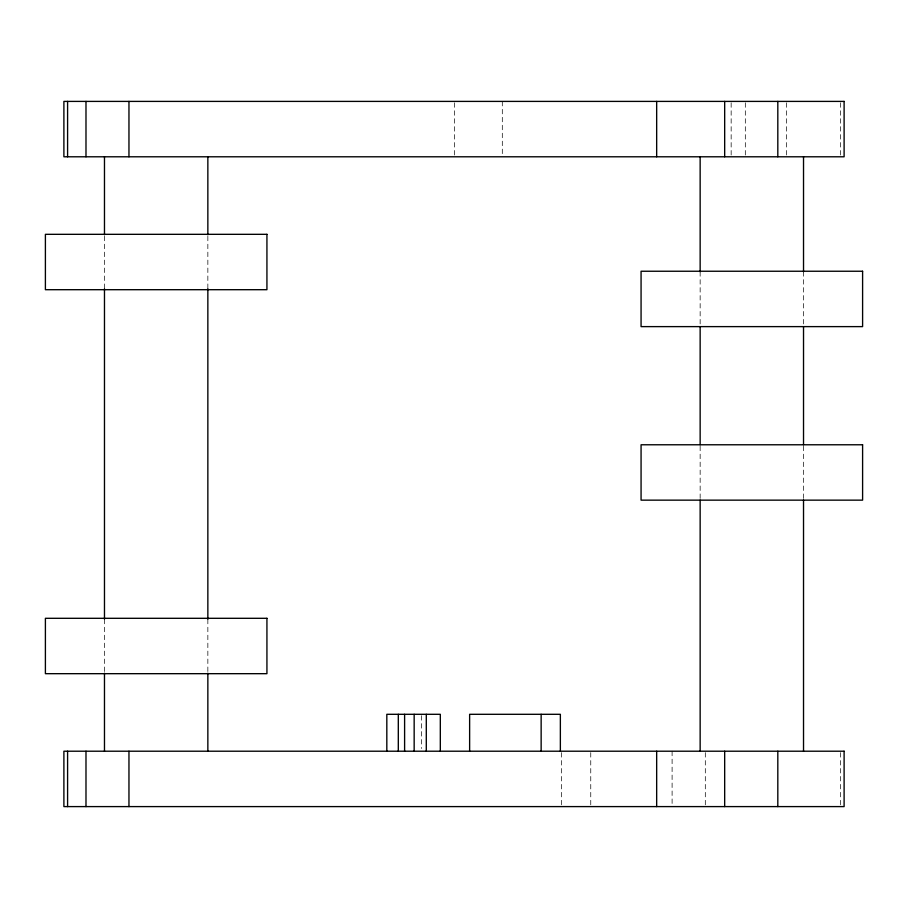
<?xml version="1.0" encoding="UTF-8"?>
<svg xmlns="http://www.w3.org/2000/svg" width="908" height="908" viewBox="0 0 908 908"><rect width="100%" height="100%" fill="white"/><g stroke="black" fill="none" stroke-linecap="round" stroke-linejoin="round"><path stroke-width="0.68" stroke-dasharray="4.54 3.41" d="M840.411 102.786L840.411 155.404M840.411 752.596L840.411 805.214M803.523 271.696L803.523 324.19M803.523 446.203L803.523 498.685M786.521 102.786L786.521 155.404M745.32 102.786L745.32 155.404M731.156 102.786L731.156 155.404M705.312 752.596L705.312 805.214M700.147 271.696L700.147 324.19M700.147 446.203L700.147 498.685M672.102 751.211L672.102 805.214M590.756 752.596L590.756 805.214M561.371 752.596L561.371 805.214M502.306 101.401L502.306 155.404M454.352 102.786L454.352 155.404M421.539 715.663L421.539 748.487M207.853 236.228L207.853 288.721M207.853 619.279L207.853 671.772M104.477 236.228L104.477 288.721M104.477 619.279L104.477 671.772"/><path stroke-width="1.36" d="M803.523 156.789L803.523 271.696M803.523 327.028L803.523 444.784M803.523 500.104L803.523 751.211M777.815 101.401L777.815 156.789M777.815 751.211L777.815 806.599M724.675 101.401L724.675 156.789M724.675 751.211L724.675 806.599M700.147 156.789L700.147 271.696M700.147 327.028L700.147 444.784M700.147 500.104L700.147 751.211M656.666 101.401L656.666 156.789M656.666 751.211L656.666 806.599M560.361 751.211L560.361 714.301L469.629 714.301L469.629 751.211M541.145 714.301L541.145 751.211M440.312 751.211L440.312 714.301L386.819 714.301L386.819 751.211M426.295 714.301L426.295 751.211M414.161 714.301L414.161 751.211M404.605 714.301L404.605 751.211M398.306 714.301L398.306 751.211M207.853 156.789L207.853 234.809M207.853 288.721L207.853 619.279M207.853 673.191L207.853 751.211M128.959 101.401L128.959 156.789M128.959 751.211L128.959 806.599M104.477 156.789L104.477 234.809M104.477 288.721L104.477 619.279M104.477 673.191L104.477 751.211M85.988 101.401L85.988 156.789M85.988 751.211L85.988 806.599M67.589 101.401L67.589 156.789M67.589 751.211L67.589 806.599M844.111 101.401L63.889 101.401L63.889 156.789L844.111 156.789L844.111 101.401M266.929 234.321L45.4 234.321L45.4 289.697L266.929 289.697L266.929 234.321M862.6 271.242L641.071 271.242L641.071 326.619L862.6 326.619L862.6 271.242M862.6 444.772L641.071 444.772L641.071 500.149L862.6 500.149L862.6 444.772M266.929 618.303L45.4 618.303L45.4 673.679L266.929 673.679L266.929 618.303M844.111 751.211L63.889 751.211L63.889 806.599L844.111 806.599L844.111 751.211"/></g></svg>
